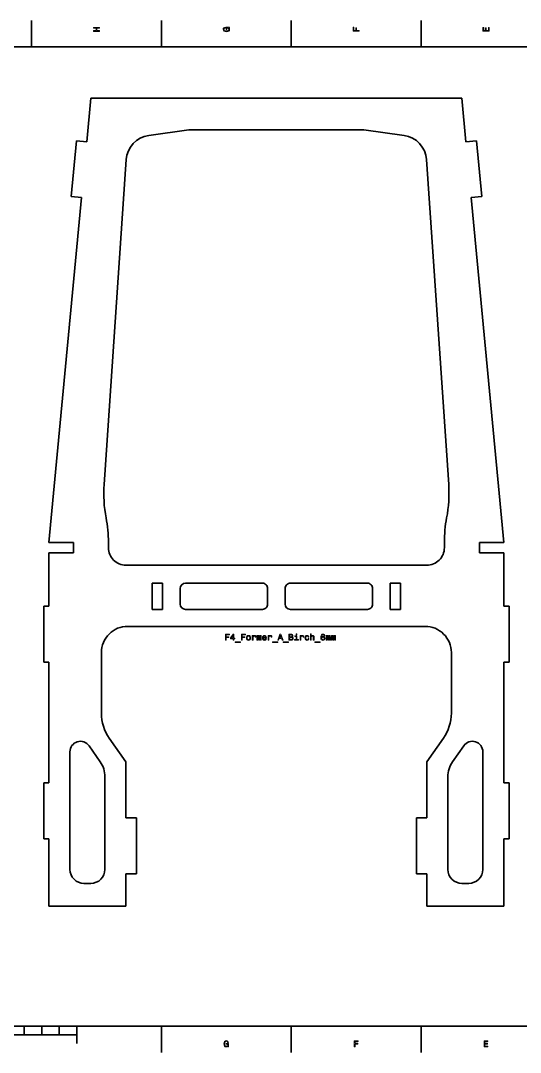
# Model space of a CAD drawing. Extents: x 0 to 1400, y 0 to 600.
# Drawn here: x 768 to 1054, y 5 to 595 of the extents above; entities that cross this region are included whole.
import ezdxf

# ---------------------------------------------------------------- set-up
doc = ezdxf.new("R2010")
doc.units = 0

msp = doc.modelspace()

# ---------------------------------------------------------------- linework, layer by layer
at = {"color": 7, "lineweight": 35}
for p, q in [((774.200012, 580), (774.200012, 595)), ((848.400024, 580), (848.400024, 595)), ((922.599976, 580), (922.599976, 595)), ((996.799988, 580), (996.799988, 595)), ((1380, 580), (20, 580)), ((808.139832, 550.62677), (805.788086, 525.73761)), ((808.139832, 550.62677), (1020.139832, 550.62677)), ((1020.139832, 550.62677), (1022.491577, 525.73761)), ((864.139832, 532.62677), (841.158569, 529.343689)), ((864.139832, 532.62677), (964.139832, 532.62677)), ((964.139832, 532.62677), (987.121094, 529.343689)), ((799.814697, 526.302002), (796.804504, 494.443939)), ((805.788086, 525.73761), (799.814697, 526.302002)), ((1022.491577, 525.73761), (1028.464966, 526.302002)), ((1028.464966, 526.302002), (1031.47522, 494.443939)), ((828.314575, 515.514099), (815.661499, 329.805267)), ((999.965088, 515.514099), (1012.618164, 329.805267)), ((802.777893, 493.879517), (784.139832, 296.62677)), ((796.804504, 494.443939), (802.777893, 493.879517)), ((1031.47522, 494.443939), (1025.501831, 493.879517)), ((1025.501831, 493.879517), (1044.139893, 296.62677)), ((784.139832, 296.62677), (798.139832, 296.62677)), ((798.139832, 290.62677), (798.139832, 296.62677)), ((818.139832, 293.62677), (818.139832, 296.62677)), ((1010.139832, 293.62677), (1010.139832, 296.62677)), ((1030.139893, 290.62677), (1030.139893, 296.62677)), ((1030.139893, 296.62677), (1044.139893, 296.62677)), ((798.139832, 290.62677), (784.139832, 290.62677)), ((784.139832, 260.12677), (784.139832, 290.62677)), ((1044.139893, 290.62677), (1030.139893, 290.62677)), ((1044.139893, 260.12677), (1044.139893, 290.62677)), ((828.139832, 283.62677), (1000.139832, 283.62677)), ((843.139832, 258.326752), (843.139832, 273.326752)), ((843.139832, 273.326752), (849.139832, 273.326752)), ((849.139832, 273.326752), (849.139832, 258.326752)), ((862.139832, 273.326752), (906.139832, 273.326752)), ((922.139832, 273.326752), (966.139832, 273.326752)), ((979.139832, 273.326752), (985.139832, 273.326752)), ((979.139832, 273.326752), (979.139832, 258.326752)), ((985.139832, 258.326752), (985.139832, 273.326752)), ((859.139832, 261.326752), (859.139832, 270.326752)), ((909.139832, 270.326752), (909.139832, 261.326752)), ((919.139832, 270.326752), (919.139832, 261.326752)), ((969.139832, 261.326752), (969.139832, 270.326752)), ((784.139832, 260.12677), (781.139832, 260.12677)), ((781.139832, 228.12677), (781.139832, 260.12677)), ((1047.139893, 260.12677), (1044.139893, 260.12677)), ((1047.139893, 228.12677), (1047.139893, 260.12677)), ((849.139832, 258.326752), (843.139832, 258.326752)), ((906.139832, 258.326752), (862.139832, 258.326752)), ((966.139832, 258.326752), (922.139832, 258.326752)), ((985.139832, 258.326752), (979.139832, 258.326752)), ((999.139832, 248.62677), (829.139832, 248.62677)), ((814.139832, 199.007324), (814.139832, 233.62677)), ((1014.139832, 199.007324), (1014.139832, 233.62677)), ((781.139832, 228.12677), (784.139832, 228.12677)), ((784.139832, 159.12677), (784.139832, 228.12677)), ((1044.139893, 159.12677), (1044.139893, 228.12677)), ((1044.139893, 228.12677), (1047.139893, 228.12677)), ((828.139832, 171.12677), (818.659058, 184.670761)), ((1000.139832, 171.12677), (1009.620605, 184.670761)), ((813.428284, 171.217697), (807.055237, 180.322113)), ((1014.851379, 171.217697), (1021.224426, 180.322113)), ((796.139832, 176.881332), (796.139832, 109.626762)), ((828.139832, 139.12677), (828.139832, 171.12677)), ((1000.139832, 139.12677), (1000.139832, 171.12677)), ((1032.139893, 176.881332), (1032.139893, 109.626762)), ((816.139832, 162.615753), (816.139832, 109.626762)), ((1012.139832, 162.615753), (1012.139832, 109.626762)), ((784.139832, 159.12677), (781.139832, 159.12677)), ((781.139832, 127.126762), (781.139832, 159.12677)), ((1047.139893, 159.12677), (1044.139893, 159.12677)), ((1047.139893, 127.126762), (1047.139893, 159.12677)), ((828.139832, 139.12677), (834.139832, 139.12677)), ((834.139832, 107.126762), (834.139832, 139.12677)), ((994.139832, 139.12677), (1000.139832, 139.12677)), ((994.139832, 107.126762), (994.139832, 139.12677)), ((781.139832, 127.126762), (784.139832, 127.126762)), ((784.139832, 88.626762), (784.139832, 127.126762)), ((1044.139893, 88.626762), (1044.139893, 127.126762)), ((1044.139893, 127.126762), (1047.139893, 127.126762)), ((828.139832, 88.626762), (828.139832, 107.126762)), ((834.139832, 107.126762), (828.139832, 107.126762)), ((1000.139832, 107.126762), (994.139832, 107.126762)), ((1000.139832, 88.626762), (1000.139832, 107.126762)), ((804.139832, 101.626762), (808.139832, 101.626762)), ((1020.139832, 101.626762), (1024.139893, 101.626762)), ((784.139832, 88.626762), (828.139832, 88.626762)), ((1000.139832, 88.626762), (1044.139893, 88.626762)), ((20, 20), (1380, 20)), ((770, 20), (770, 15)), ((780, 20), (780, 15)), ((790, 20), (790, 15)), ((800, 20), (800, 10)), ((848.400024, 20), (848.400024, 5)), ((922.599976, 20), (922.599976, 5)), ((996.799988, 20), (996.799988, 5)), ((600, 15), (800, 15))]:
    msp.add_line(p, q, dxfattribs=at)
at = {"color": 7, "lineweight": 13}
for points in [[(813.133179, 588.829956), (813.133179, 589.299011), (811.489075, 589.299011), (811.489075, 590.700989), (813.133179, 590.700989), (813.133179, 591.164978), (809.633179, 591.164978), (809.633179, 590.700989), (811.060425, 590.700989), (811.060425, 589.299011), (809.633179, 589.299011), (809.633179, 588.829956)], [(886.864197, 590.922913), (887.333191, 591.008667), (887.333191, 591.260803), (885.441956, 591.260803), (885.441956, 589.984863), (885.870667, 589.984863), (885.870667, 590.771606), (885.90094, 590.771606), (886.364868, 590.711121), (886.707825, 590.549744), (886.924683, 590.302612), (886.9953, 589.994934), (886.904541, 589.652039), (886.632202, 589.384705), (886.18335, 589.213257), (885.568054, 589.152771), (884.957825, 589.208191), (884.508972, 589.3797), (884.236633, 589.652039), (884.140808, 590.020203), (884.191284, 590.272339), (884.332458, 590.479126), (884.569519, 590.630432), (884.887207, 590.716125), (884.887207, 591.215454), (884.403076, 591.08429), (884.039978, 590.837158), (883.818054, 590.489197), (883.737366, 590.050415), (883.863464, 589.475525), (884.231628, 589.041809), (884.811584, 588.764404), (885.583191, 588.668579), (886.359863, 588.764404), (886.939819, 589.041809), (887.307983, 589.450317), (887.429016, 589.964722), (887.388672, 590.252197), (887.287781, 590.509399), (887.111267, 590.731262)], [(961.533203, 588.966125), (961.533203, 589.435181), (959.924438, 589.435181), (959.924438, 590.907776), (959.505798, 590.907776), (959.505798, 589.435181), (958.456848, 589.435181), (958.456848, 591.245667), (958.033203, 591.245667), (958.033203, 588.966125)], [(1035.733276, 588.940918), (1035.733276, 591.159973), (1035.309692, 591.159973), (1035.309692, 589.404907), (1034.124512, 589.404907), (1034.124512, 590.968323), (1033.705933, 590.968323), (1033.705933, 589.404907), (1032.65686, 589.404907), (1032.65686, 591.119629), (1032.233276, 591.119629), (1032.233276, 588.940918)], [(885.029358, 240.662262), (885.498413, 240.662262), (885.498413, 242.271057), (886.971008, 242.271057), (886.971008, 242.689636), (885.498413, 242.689636), (885.498413, 243.738632), (887.308899, 243.738632), (887.308899, 244.162262), (885.029358, 244.162262)], [(889.376648, 240.662262), (889.830505, 240.662262), (889.830505, 241.529694), (890.329834, 241.529694), (890.329834, 241.933151), (889.830505, 241.933151), (889.830505, 244.086609), (889.371582, 244.086609), (887.83844, 241.973495), (887.83844, 241.529694), (889.376648, 241.529694)], [(888.262085, 241.933151), (889.376648, 243.501602), (889.376648, 241.933151)], [(894.137451, 240.662262), (894.606445, 240.662262), (894.606445, 242.271057), (896.079102, 242.271057), (896.079102, 242.689636), (894.606445, 242.689636), (894.606445, 243.738632), (896.416992, 243.738632), (896.416992, 244.162262), (894.137451, 244.162262)], [(897.032288, 242.01384), (897.112976, 241.398575), (897.34491, 240.944687), (897.713074, 240.662262), (898.207336, 240.566437), (898.696533, 240.662262), (899.064697, 240.939636), (899.296692, 241.393524), (899.382385, 242.01384), (899.296692, 242.62912), (899.064697, 243.088058), (898.696533, 243.365433), (898.207336, 243.466293), (897.713074, 243.365433), (897.34491, 243.083008), (897.112976, 242.62912)], [(897.486145, 242.01889), (897.531555, 242.472778), (897.672729, 242.800598), (897.899719, 243.002319), (898.207336, 243.072922), (898.509949, 243.002319), (898.736877, 242.805634), (898.878052, 242.472778), (898.928528, 242.01889), (898.878052, 241.559952), (898.736877, 241.227097), (898.509949, 241.025375), (898.207336, 240.959808), (897.899719, 241.025375), (897.672729, 241.227097), (897.531555, 241.559952)], [(900.365845, 240.662262), (900.809631, 240.662262), (900.809631, 242.210526), (900.855042, 242.583725), (900.991211, 242.851028), (901.213074, 243.012405), (901.51062, 243.067886), (901.732544, 243.032578), (901.898987, 242.931717), (901.999817, 242.760239), (902.035156, 242.528259), (902.484009, 242.528259), (902.423462, 242.936752), (902.257019, 243.229263), (901.979675, 243.405777), (901.60144, 243.466293), (901.344238, 243.425949), (901.122314, 243.325089), (900.925659, 243.15361), (900.769287, 242.921631), (900.769287, 243.370468), (900.365845, 243.370468)], [(903.058899, 240.662262), (903.467407, 240.662262), (903.467407, 242.472778), (903.492615, 242.745117), (903.568298, 242.941803), (903.684265, 243.0578), (903.835571, 243.10318), (903.956604, 243.062836), (904.037292, 242.961975), (904.077637, 242.790497), (904.092773, 242.563553), (904.092773, 240.662262), (904.476074, 240.662262), (904.476074, 242.472778), (904.501282, 242.740067), (904.576904, 242.936752), (904.697937, 243.0578), (904.849243, 243.10318), (904.970276, 243.062836), (905.050964, 242.961975), (905.10144, 242.563553), (905.10144, 240.662262), (905.509949, 240.662262), (905.509949, 242.533295), (905.48468, 242.921631), (905.403992, 243.219177), (905.242615, 243.400742), (904.980408, 243.466293), (904.672729, 243.365433), (904.43573, 243.072922), (904.249146, 243.360382), (903.936462, 243.466293), (903.648987, 243.365433), (903.452271, 243.083008), (903.452271, 243.370468), (903.058899, 243.370468)], [(906.65979, 241.887772), (908.434998, 241.887772), (908.440063, 242.094543), (908.359375, 242.674515), (908.137451, 243.108231), (907.784424, 243.370468), (907.31543, 243.466293), (906.856445, 243.365433), (906.503418, 243.083008), (906.276489, 242.624084), (906.195801, 242.01889), (906.271484, 241.398575), (906.498413, 240.944687), (906.846375, 240.662262), (907.300293, 240.566437), (907.693665, 240.632004), (908.016418, 240.803467), (908.253418, 241.075806), (908.389587, 241.438919), (907.950867, 241.438919), (907.860046, 241.237183), (907.728943, 241.085892), (907.355774, 240.964859), (907.068298, 241.020325), (906.85144, 241.196838), (906.710205, 241.484314), (906.65979, 241.872635)], [(906.65979, 242.260971), (906.715271, 242.608948), (906.85144, 242.86615), (907.058228, 243.022491), (907.330505, 243.077972), (907.597839, 243.022491), (907.804565, 242.86615), (907.930664, 242.608948), (907.976074, 242.260971)], [(909.473877, 240.662262), (909.917725, 240.662262), (909.917725, 242.210526), (909.963074, 242.583725), (910.099243, 242.851028), (910.321167, 243.012405), (910.618713, 243.067886), (910.840637, 243.032578), (911.007019, 242.931717), (911.10791, 242.760239), (911.143188, 242.528259), (911.592041, 242.528259), (911.531555, 242.936752), (911.365112, 243.229263), (911.087708, 243.405777), (910.709473, 243.466293), (910.452271, 243.425949), (910.230408, 243.325089), (910.033691, 243.15361), (909.87738, 242.921631), (909.87738, 243.370468), (909.473877, 243.370468)], [(914.89032, 240.662262), (915.354309, 240.662262), (915.722473, 241.691086), (917.119446, 241.691086), (917.48761, 240.662262), (917.96167, 240.662262), (916.680664, 244.167313), (916.16626, 244.167313)], [(915.88385, 242.119751), (916.423462, 243.662979), (916.963074, 242.119751)], [(923.125916, 242.553467), (923.478943, 242.845978), (923.569702, 243.042664), (923.599976, 243.284744), (923.534424, 243.662979), (923.337708, 243.935318), (923.02002, 244.101746), (922.576172, 244.162262), (921.330505, 244.162262), (921.330505, 240.662262), (922.64679, 240.662262), (923.115845, 240.732864), (923.463806, 240.939636), (923.680664, 241.267456), (923.756348, 241.711258), (923.710938, 242.008804), (923.589905, 242.25592), (923.393188, 242.437485)], [(922.480408, 242.709808), (921.794495, 242.709808), (921.794495, 243.743668), (922.520752, 243.743668), (922.793091, 243.713409), (922.98468, 243.622635), (923.100708, 243.466293), (923.141052, 243.234314), (923.095642, 243.002319), (922.974609, 242.840942), (922.767822, 242.740067)], [(922.591309, 241.080856), (921.794495, 241.080856), (921.794495, 242.286179), (922.545959, 242.286179), (922.863647, 242.250885), (923.090637, 242.144974), (923.226807, 241.963409), (923.272156, 241.701172), (923.226807, 241.423782), (923.100708, 241.232147), (922.888916, 241.11615)], [(925.844238, 241.035461), (925.844238, 243.279694), (924.704468, 243.279694), (924.704468, 242.901459), (925.400391, 242.901459), (925.400391, 241.035461), (924.492615, 241.035461), (924.492615, 240.662262), (926.762085, 240.662262), (926.762085, 241.035461)], [(925.859375, 244.283295), (925.39032, 244.283295), (925.39032, 243.778976), (925.859375, 243.778976)], [(927.690063, 240.662262), (928.13385, 240.662262), (928.13385, 242.210526), (928.179199, 242.583725), (928.315369, 242.851028), (928.537292, 243.012405), (928.834839, 243.067886), (929.056763, 243.032578), (929.223145, 242.931717), (929.324036, 242.760239), (929.359375, 242.528259), (929.808167, 242.528259), (929.747681, 242.936752), (929.581238, 243.229263), (929.303894, 243.405777), (928.925598, 243.466293), (928.668396, 243.425949), (928.446533, 243.325089), (928.249817, 243.15361), (928.093506, 242.921631), (928.093506, 243.370468), (927.690063, 243.370468)], [(932.284424, 242.472778), (932.723145, 242.472778), (932.632385, 242.876236), (932.415527, 243.19397), (932.077637, 243.390656), (931.638855, 243.466293), (931.154724, 243.365433), (930.78656, 243.083008), (930.554565, 242.624084), (930.473877, 242.008804), (930.549561, 241.398575), (930.776489, 240.944687), (931.134583, 240.662262), (931.623779, 240.566437), (932.057495, 240.64209), (932.395386, 240.853897), (932.62738, 241.186752), (932.72821, 241.630554), (932.304565, 241.630554), (932.228943, 241.348145), (932.087708, 241.136322), (931.885986, 241.005203), (931.638855, 240.964859), (931.331238, 241.030411), (931.109375, 241.232147), (930.973145, 241.559952), (930.927795, 242.023926), (930.973145, 242.477829), (931.11438, 242.805634), (931.341309, 243.00737), (931.638855, 243.077972), (931.901123, 243.032578), (932.097839, 242.91658), (932.228943, 242.724945)], [(933.595642, 240.662262), (934.039429, 240.662262), (934.039429, 242.225662), (934.084839, 242.583725), (934.231079, 242.845978), (934.458069, 243.00737), (934.76062, 243.067886), (935.002686, 243.017456), (935.153992, 242.881287), (935.229675, 242.654343), (935.254883, 242.351746), (935.254883, 240.662262), (935.698669, 240.662262), (935.698669, 242.44252), (935.678528, 242.800598), (935.587708, 243.098145), (935.290161, 243.370468), (934.826172, 243.466293), (934.574036, 243.431), (934.357178, 243.335175), (934.175598, 243.183868), (934.039429, 242.977097), (934.039429, 244.283295), (933.595642, 244.283295)], [(941.921997, 243.219177), (941.826172, 243.627686), (941.604309, 243.930267), (941.261353, 244.121918), (940.817566, 244.187485), (940.52002, 244.152176), (940.262817, 244.056351), (940.035828, 243.900009), (939.844238, 243.678116), (939.692932, 243.400742), (939.58197, 243.062836), (939.511353, 242.664429), (939.491211, 242.215576), (939.571899, 241.499435), (939.81897, 240.97998), (940.217407, 240.667313), (940.762085, 240.561401), (941.251282, 240.652176), (941.624451, 240.889206), (941.866577, 241.262405), (941.952271, 241.736465), (941.866577, 242.215576), (941.634583, 242.583725), (941.276489, 242.81572), (940.832703, 242.896408), (940.353577, 242.795547), (939.995483, 242.508087), (940.071167, 243.062836), (940.232544, 243.461258), (940.479675, 243.698288), (940.822571, 243.778976), (941.074768, 243.738632), (941.266418, 243.632721), (941.392456, 243.456207), (941.458069, 243.219177)], [(941.463074, 241.73143), (941.407593, 241.413696), (941.266418, 241.171631), (941.039429, 241.010239), (940.757019, 240.959808), (940.459473, 241.010239), (940.232544, 241.16658), (940.086304, 241.408661), (940.040894, 241.726379), (940.091309, 242.039062), (940.232544, 242.276093), (940.464539, 242.427399), (940.777222, 242.482864), (941.049561, 242.427399), (941.266418, 242.281143), (941.407593, 242.044113)], [(942.527222, 240.662262), (942.93573, 240.662262), (942.93573, 242.472778), (942.960938, 242.745117), (943.03656, 242.941803), (943.152588, 243.0578), (943.303833, 243.10318), (943.424927, 243.062836), (943.505615, 242.961975), (943.545959, 242.790497), (943.561096, 242.563553), (943.561096, 240.662262), (943.944336, 240.662262), (943.944336, 242.472778), (943.969543, 242.740067), (944.045227, 242.936752), (944.16626, 243.0578), (944.317566, 243.10318), (944.438599, 243.062836), (944.519287, 242.961975), (944.569702, 242.563553), (944.569702, 240.662262), (944.97821, 240.662262), (944.97821, 242.533295), (944.953003, 242.921631), (944.872314, 243.219177), (944.710938, 243.400742), (944.448669, 243.466293), (944.141052, 243.365433), (943.903992, 243.072922), (943.717407, 243.360382), (943.404724, 243.466293), (943.117249, 243.365433), (942.920593, 243.083008), (942.920593, 243.370468), (942.527222, 243.370468)], [(945.563232, 240.662262), (945.971741, 240.662262), (945.971741, 242.472778), (945.996948, 242.745117), (946.072571, 242.941803), (946.188599, 243.0578), (946.339905, 243.10318), (946.460938, 243.062836), (946.541626, 242.961975), (946.58197, 242.790497), (946.597107, 242.563553), (946.597107, 240.662262), (946.980347, 240.662262), (946.980347, 242.472778), (947.005615, 242.740067), (947.081238, 242.936752), (947.202271, 243.0578), (947.353577, 243.10318), (947.474609, 243.062836), (947.555298, 242.961975), (947.605713, 242.563553), (947.605713, 240.662262), (948.014221, 240.662262), (948.014221, 242.533295), (947.989014, 242.921631), (947.908325, 243.219177), (947.746948, 243.400742), (947.48468, 243.466293), (947.177063, 243.365433), (946.940002, 243.072922), (946.753418, 243.360382), (946.440735, 243.466293), (946.153259, 243.365433), (945.956604, 243.083008), (945.956604, 243.370468), (945.563232, 243.370468)], [(890.617249, 239.825089), (890.617249, 239.472061), (893.65332, 239.472061), (893.65332, 239.825089)], [(911.869446, 239.825089), (911.869446, 239.472061), (914.905457, 239.472061), (914.905457, 239.825089)], [(917.941467, 239.825089), (917.941467, 239.472061), (920.977478, 239.472061), (920.977478, 239.825089)], [(936.157593, 239.825089), (936.157593, 239.472061), (939.193604, 239.472061), (939.193604, 239.825089)], [(886.422913, 8.635806), (886.508667, 8.166786), (886.760803, 8.166786), (886.760803, 10.057997), (885.484863, 10.057997), (885.484863, 9.629322), (886.271606, 9.629322), (886.271606, 9.599063), (886.211121, 9.135086), (886.049744, 8.792147), (885.802612, 8.575288), (885.494934, 8.504683), (885.152039, 8.595461), (884.884705, 8.867795), (884.713257, 9.316642), (884.652771, 9.931916), (884.708191, 10.542147), (884.8797, 10.990993), (885.152039, 11.263329), (885.520203, 11.359149), (885.772339, 11.308717), (885.979126, 11.167507), (886.130432, 10.930475), (886.216125, 10.612752), (886.715454, 10.612752), (886.58429, 11.096901), (886.337158, 11.460014), (885.989197, 11.681916), (885.550415, 11.762608), (884.975525, 11.636527), (884.541809, 11.268372), (884.264404, 10.6884), (884.168579, 9.916786), (884.264404, 9.140129), (884.541809, 8.560158), (884.950317, 8.192002), (885.464722, 8.070965), (885.752197, 8.111311), (886.009399, 8.212175), (886.231262, 8.388688)], [(958.666138, 8.166786), (959.135193, 8.166786), (959.135193, 9.775576), (960.607788, 9.775576), (960.607788, 10.194164), (959.135193, 10.194164), (959.135193, 11.243155), (960.945679, 11.243155), (960.945679, 11.666786), (958.666138, 11.666786)], [(1032.840942, 8.166786), (1035.059937, 8.166786), (1035.059937, 8.590417), (1033.30481, 8.590417), (1033.30481, 9.775576), (1034.868286, 9.775576), (1034.868286, 10.194164), (1033.30481, 10.194164), (1033.30481, 11.243155), (1035.019531, 11.243155), (1035.019531, 11.666786), (1032.840942, 11.666786)]]:
    msp.add_lwpolyline(points, close=True, dxfattribs=at)
at = {"color": 7, "lineweight": 35}
for centre, radius, start, end in [((843.279846, 514.494446), 15, 98.1301, 176.102248), ((984.999817, 514.494446), 15, 3.897749, 81.869899), ((890.488037, 324.707062), 75, 176.102248, 190.789549), ((937.791626, 324.707062), 75, 349.210455, 3.897749), ((743.139832, 296.62677), 75, 0, 10.789545), ((1085.139893, 296.62677), 75, 169.210451, 180.000005), ((828.139832, 293.62677), 10, 179.999995, 269.999997), ((1000.139832, 293.62677), 10, 269.999997, 360), ((862.139832, 270.326752), 3, 90.000003, 179.999995), ((906.139832, 270.326752), 3, 0, 90.000003), ((922.139832, 270.326752), 3, 90.000003, 180.000005), ((966.139832, 270.326752), 3, 0, 90.000003), ((862.139832, 261.326752), 3, 180.000005, 269.999997), ((906.139832, 261.326752), 3, 269.999997, 360), ((922.139832, 261.326752), 3, 180.000005, 269.999997), ((966.139832, 261.326752), 3, 269.999997, 0), ((829.139832, 233.62677), 15, 90.000003, 180.000005), ((999.139832, 233.62677), 15, 0, 90.000003), ((839.139832, 199.007324), 25, 180.000005, 214.992024), ((989.139832, 199.007324), 25, 325.007978, 360), ((802.139832, 176.881332), 6, 34.992022, 180.000005), ((1026.139893, 176.881332), 6, 0, 145.007976), ((801.139832, 162.615753), 15, 0, 34.992022), ((1027.139893, 162.615753), 15, 145.007976, 180.000005), ((804.139832, 109.626762), 8, 180.000005, 269.999997), ((808.139832, 109.626762), 8, 269.999997, 0), ((1020.139832, 109.626762), 8, 180.000005, 269.999997), ((1024.139893, 109.626762), 8, 269.999997, 0)]:
    msp.add_arc(centre, radius, start, end, dxfattribs=at)

doc.saveas('drawing.dxf')
